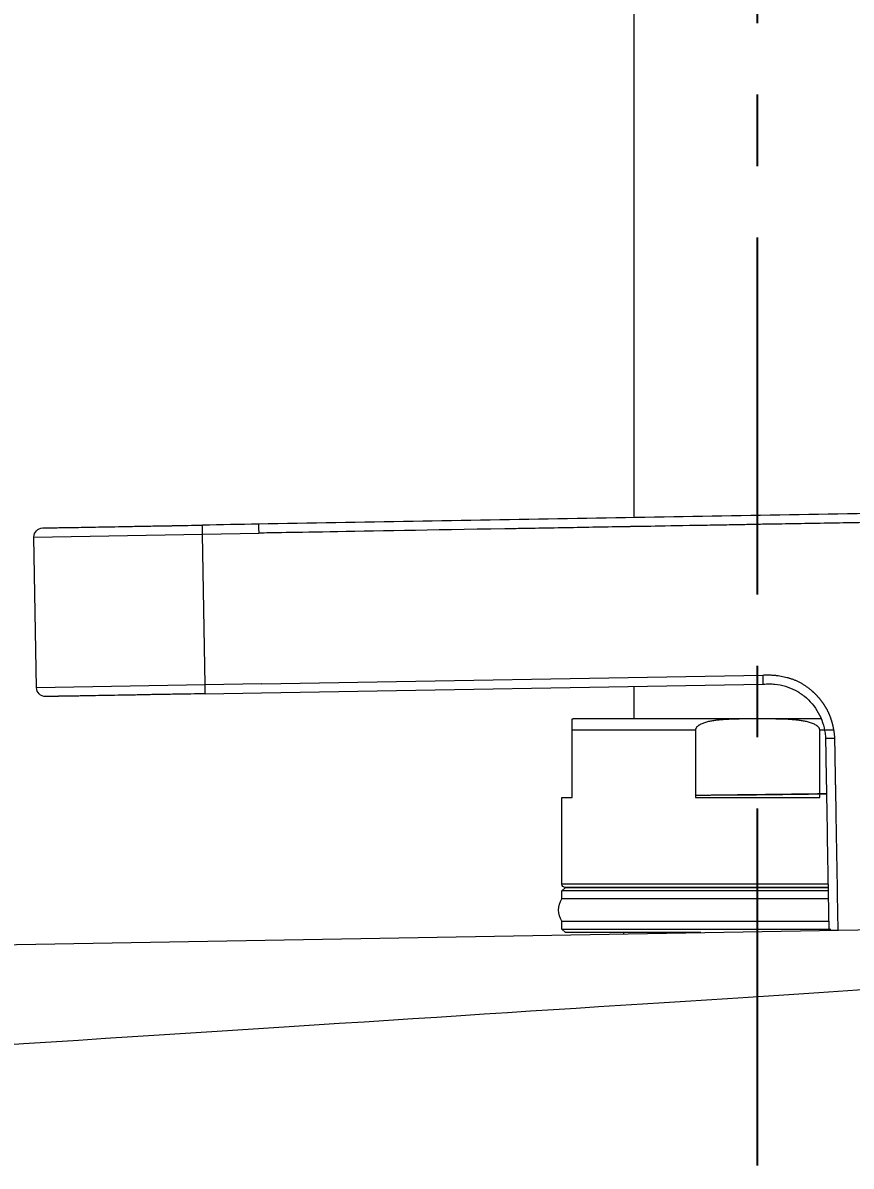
# Model space of a CAD drawing. Header units: millimetres. Extents: x 2433 to 4809, y -10272 to -6912.
# Drawn here: x 4270.7 to 4344.4, y -9118.4 to -9016.7 of the extents above; entities that cross this region are included whole.
import ezdxf

# ---------------------------------------------------------------- set-up
doc = ezdxf.new("R2010")
doc.units = ezdxf.units.MM
doc.linetypes.add('CENTERX2', pattern=[101.6, 63.5, -12.7, 12.7, -12.7])
doc.layers.add('CENTER', color=1, linetype='CENTERX2')
doc.layers.add('DIM', color=3, linetype='Continuous', lineweight=13)
doc.styles.add('ARIAL', font='arial.ttf')
doc.dimstyles.get("Standard").update_dxf_attribs({"dimtxt": 15, "dimasz": 15, "dimexe": 0.18, "dimexo": 0.0625, "dimgap": 4, "dimtad": 0, "dimtih": 1, "dimtoh": 1, "dimdec": 1, "dimdsep": 46, "dimtxsty": 'ARIAL', "dimcen": 0, "dimclrd": 3, "dimclre": 3, "dimclrt": 3, "dimadec": 0, "dimazin": 0, "dimtfac": 1, "dimtdec": 1, "dimtofl": 0, "dimtmove": 0, "dimatfit": 3, "dimfxl": 1, "dimtolj": 1, "dimtzin": 0, "dimarcsym": 0})

# ---------------------------------------------------------------- blocks, each defined once
blk = doc.blocks.new('*D41')
at = {"layer": 'Defpoints', "color": 0, "transparency": 16777216}
for p in [(4397.57, -8946.68), (4397.57, -8974.67), (4266.56, -9099.21)]:
    blk.add_point(p, dxfattribs=at)
at = {"layer": 'DIM', "color": 3, "lineweight": -2, "transparency": 16777216}
for p, q in [((4266.56, -8946.68), (4248.56, -8946.68)), ((4266.56, -9099.14), (4266.56, -8946.5)), ((4379.57, -8946.68), (4284.56, -8946.68)), ((4397.57, -8974.61), (4397.57, -8946.5))]:
    blk.add_line(p, q, dxfattribs=at)
at = {"layer": 'DIM', "color": 3, "transparency": 16777216}
for points in [[(4284.56, -8943.68), (4284.56, -8949.68), (4266.56, -8946.68)], [(4379.57, -8943.68), (4379.57, -8949.68), (4397.57, -8946.68)]]:
    blk.add_solid(points, dxfattribs=at)
at = {"layer": 'DIM', "color": 3, "transparency": 16777216, "insert": (4226.26, -8946.68), "char_height": 18, "attachment_point": 5, "style": 'ARIAL'}
blk.add_mtext('\\A1;131', dxfattribs=at)

msp = doc.modelspace()

# ---------------------------------------------------------------- linework, layer by layer
at = {"linetype": 'Continuous', "lineweight": 18, "extrusion": (-1, -2.22045e-16, 0)}
for p, q in [((4325.07, -8590.18), (4325.07, -9060.68)), ((4271.93, -9075.82), (4271.7, -9062.42)), ((4291.94, -9076.27), (4336.58, -9075.49)), ((4325.07, -9075.69), (4325.07, -9078.58)), ((4286.94, -9076.36), (4291.94, -9076.27)), ((4341.72, -9078.59), (4319.67, -9078.59)), ((4319.57, -9085.59), (4319.57, -9079.59)), ((4330.55, -9079.59), (4330.55, -9085.59)), ((4341.6, -9085.59), (4341.6, -9079.59)), ((4318.67, -9085.59), (4319.57, -9085.59)), ((4318.67, -9093.29), (4318.67, -9085.59)), ((4330.55, -9085.59), (4341.6, -9085.59)), ((4318.67, -9093.89), (4318.97, -9093.59)), ((4342.35, -9093.89), (4318.67, -9093.89)), ((4318.67, -9094.59), (4318.67, -9093.89)), ((4318.97, -9093.59), (4342.39, -9093.59)), ((4342.35, -9093.59), (4318.97, -9093.59)), ((4342.36, -9094.59), (4318.67, -9094.59)), ((4267.05, -9098.71), (4383.87, -9096.67)), ((4318.67, -9097.29), (4318.67, -9096.59)), ((4318.67, -9096.59), (4342.44, -9096.59)), ((4318.97, -9097.59), (4318.67, -9097.29)), ((4318.67, -9097.29), (4342.6, -9097.29)), ((4331.03, -9097.59), (4318.97, -9097.59)), ((4324.17, -9097.71), (4324.17, -9097.59))]:
    msp.add_line(p, q, dxfattribs=at)
at = {"linetype": 'Continuous', "lineweight": 13, "extrusion": (-1, -2.22045e-16, 0)}
for p, q in [((4286.7, -9062.16), (4286.68, -9061.36)), ((4271.7, -9062.42), (4286.7, -9062.16)), ((4286.7, -9062.16), (4291.7, -9062.07)), ((4286.93, -9075.56), (4286.7, -9062.16)), ((4291.93, -9075.47), (4336.56, -9074.69)), ((4286.93, -9075.56), (4271.93, -9075.82)), ((4291.93, -9075.47), (4286.93, -9075.56)), ((4286.94, -9076.36), (4286.93, -9075.56)), ((4330.55, -9079.59), (4319.57, -9079.59)), ((4342.89, -9079.59), (4341.6, -9079.59)), ((4342.34, -9093.29), (4318.67, -9093.29))]:
    msp.add_line(p, q, dxfattribs=at)
at = {"linetype": 'Continuous', "lineweight": 18, "extrusion": (0, 0, -1)}
for centre, radius, start, end in [((-4272.5, -9062.41), 0.8, 359, 89), ((-4272.73, -9075.8), 0.8, 269, 359), ((-4319.67, -9079.59), 1, 84.2608, 90), ((-4318.97, -9093.29), 0.3, 270, 0), ((-4320.19, -9095.59), 1.82, 326.6015, 33.3985)]:
    msp.add_arc(centre, radius, start, end, dxfattribs=at)
at = {"linetype": 'Continuous', "lineweight": 18}
for points, degree, knots in [([(4356.76, -9060.13), (4356.68, -9060.14), (4356.44, -9060.14), (4355.93, -9060.15), (4355.22, -9060.16), (4354.36, -9060.18), (4352.65, -9060.21), (4350.07, -9060.25), (4343.2, -9060.37), (4332.9, -9060.55), (4314.58, -9060.87), (4300.84, -9061.11), (4291.68, -9061.27)], 3, [0, 0, 0, 0, 0.003853, 0.01045, 0.023644, 0.036838, 0.050032, 0.102808, 0.155584, 0.366688, 0.577792, 1, 1, 1, 1]), ([(4272.48, -9061.61), (4272.48, -9061.61), (4272.51, -9061.61), (4272.6, -9061.6), (4272.66, -9061.6), (4272.69, -9061.6), (4272.7, -9061.6), (4272.71, -9061.6), (4272.72, -9061.6), (4272.81, -9061.6), (4272.96, -9061.6), (4273.2, -9061.59), (4273.34, -9061.59), (4273.41, -9061.59), (4273.44, -9061.59), (4273.46, -9061.59), (4273.47, -9061.59), (4273.66, -9061.59), (4273.96, -9061.58), (4274.36, -9061.57), (4274.57, -9061.57), (4274.67, -9061.57), (4274.73, -9061.57), (4274.77, -9061.57), (4275.34, -9061.56), (4275.95, -9061.55), (4276.99, -9061.53), (4277.53, -9061.52), (4278.21, -9061.51), (4278.56, -9061.5), (4278.71, -9061.5), (4278.81, -9061.5), (4278.86, -9061.5), (4279.31, -9061.49), (4279.93, -9061.48), (4280.69, -9061.46), (4281.07, -9061.46), (4281.26, -9061.45), (4281.35, -9061.45), (4281.4, -9061.45), (4281.43, -9061.45), (4281.88, -9061.44), (4282.54, -9061.43), (4283.31, -9061.42), (4283.7, -9061.41), (4283.9, -9061.41), (4283.99, -9061.41), (4284.04, -9061.4), (4284.07, -9061.4), (4284.95, -9061.39), (4285.81, -9061.37), (4286.68, -9061.36)], 3, [0, 0, 0, 0, 0.0625, 0.09375, 0.109375, 0.117187, 0.121094, 0.121094, 0.125, 0.125, 0.1875, 0.21875, 0.234375, 0.242187, 0.246094, 0.246094, 0.25, 0.25, 0.3125, 0.34375, 0.359375, 0.367187, 0.367187, 0.375, 0.375, 0.5, 0.5, 0.5625, 0.59375, 0.609375, 0.617187, 0.617187, 0.625, 0.625, 0.6875, 0.71875, 0.734375, 0.742188, 0.746094, 0.746094, 0.75, 0.75, 0.8125, 0.84375, 0.859375, 0.867188, 0.871094, 0.871094, 0.875, 0.875, 1, 1, 1, 1]), ([(4336.56, -9074.69), (4337.85, -9074.63), (4339.99, -9075.31), (4340.85, -9076.05), (4341.27, -9076.41), (4341.63, -9076.85), (4342, -9077.32), (4342.27, -9077.83), (4342.54, -9078.37), (4342.7, -9078.98), (4342.86, -9079.59), (4342.92, -9080.3)], 2, [0, 0, 0, 0.25, 0.5, 0.5, 0.625, 0.625, 0.75, 0.75, 0.875, 0.875, 1, 1, 1]), ([(4336.58, -9075.49), (4336.67, -9075.49), (4336.83, -9075.49), (4336.97, -9075.48), (4337.03, -9075.48)], 3, [0, 0, 0, 0, 0.611865, 1, 1, 1, 1]), ([(4337.03, -9075.48), (4337.06, -9075.48), (4337.13, -9075.48), (4337.24, -9075.48), (4337.4, -9075.49), (4337.84, -9075.52), (4338.55, -9075.66), (4339.44, -9076.02), (4340.52, -9076.72), (4341.58, -9077.98), (4342.04, -9079.38), (4342.11, -9080.17), (4342.11, -9080.32)], 3, [0, 0, 0, 0, 0.011297, 0.026744, 0.042191, 0.073085, 0.196661, 0.320238, 0.443815, 0.690968, 0.938121, 1, 1, 1, 1]), ([(4286.94, -9076.36), (4286.51, -9076.36), (4285.86, -9076.38), (4285.11, -9076.39), (4284.73, -9076.4), (4284.55, -9076.4), (4284.47, -9076.4), (4284.41, -9076.4), (4284.39, -9076.4), (4283.91, -9076.41), (4283.24, -9076.42), (4282.47, -9076.43), (4282.09, -9076.44), (4281.91, -9076.44), (4281.83, -9076.45), (4281.77, -9076.45), (4281.75, -9076.45), (4281.27, -9076.46), (4280.62, -9076.47), (4279.89, -9076.48), (4279.53, -9076.49), (4279.38, -9076.49), (4279.28, -9076.49), (4279.23, -9076.49), (4278.36, -9076.51), (4277.6, -9076.52), (4276.56, -9076.54), (4276.07, -9076.55), (4275.55, -9076.56), (4275.3, -9076.56), (4275.2, -9076.56), (4275.13, -9076.56), (4275.09, -9076.56), (4274.8, -9076.57), (4274.44, -9076.57), (4274.07, -9076.58), (4273.9, -9076.58), (4273.82, -9076.59), (4273.79, -9076.59), (4273.77, -9076.59), (4273.75, -9076.59), (4273.57, -9076.59), (4273.35, -9076.59), (4273.15, -9076.6), (4273.06, -9076.6), (4273.02, -9076.6), (4273, -9076.6), (4272.99, -9076.6), (4272.99, -9076.6), (4272.83, -9076.6), (4272.75, -9076.6), (4272.75, -9076.6)], 3, [0, 0, 0, 0, 0.062509, 0.093763, 0.10939, 0.117204, 0.121111, 0.121111, 0.125018, 0.125018, 0.187527, 0.218781, 0.234408, 0.242222, 0.246129, 0.246129, 0.250035, 0.250035, 0.312544, 0.343799, 0.359426, 0.367239, 0.367239, 0.375053, 0.375053, 0.500071, 0.500071, 0.56258, 0.593834, 0.609461, 0.617275, 0.617275, 0.625088, 0.625088, 0.687597, 0.718852, 0.734479, 0.742292, 0.746199, 0.746199, 0.750106, 0.750106, 0.812615, 0.843869, 0.859496, 0.86731, 0.871217, 0.871217, 0.875124, 0.875124, 1, 1, 1, 1]), ([(4319.57, -9079.59), (4319.57, -9079.55), (4319.57, -9079.52), (4319.57, -9079.48), (4319.57, -9079.46), (4319.57, -9079.44), (4319.57, -9079.42), (4319.57, -9079.4), (4319.57, -9079.38), (4319.57, -9079.36), (4319.57, -9079.35), (4319.57, -9079.31), (4319.57, -9079.29), (4319.57, -9079.25), (4319.57, -9079.23), (4319.57, -9079.2), (4319.57, -9079.19), (4319.57, -9079.17), (4319.57, -9079.16), (4319.57, -9079.12), (4319.57, -9079.09), (4319.57, -9079.04), (4319.57, -9079.02), (4319.57, -9078.97), (4319.57, -9078.95), (4319.57, -9078.92), (4319.57, -9078.9), (4319.57, -9078.87), (4319.57, -9078.85), (4319.57, -9078.81), (4319.57, -9078.79), (4319.57, -9078.75), (4319.57, -9078.73), (4319.57, -9078.7), (4319.57, -9078.69), (4319.57, -9078.67), (4319.57, -9078.66), (4319.57, -9078.64), (4319.57, -9078.62), (4319.57, -9078.61), (4319.57, -9078.6), (4319.57, -9078.6), (4319.57, -9078.59), (4319.57, -9078.59), (4319.57, -9078.59), (4319.57, -9078.59)], 3, [0, 0, 0, 0, 0.015665, 0.015665, 0.023497, 0.023497, 0.031329, 0.031329, 0.039161, 0.039161, 0.046994, 0.046994, 0.062658, 0.062658, 0.078323, 0.078323, 0.086155, 0.086155, 0.093987, 0.093987, 0.125316, 0.125316, 0.156645, 0.156645, 0.187974, 0.187974, 0.219304, 0.219304, 0.250633, 0.250633, 0.313291, 0.313291, 0.375949, 0.375949, 0.438607, 0.438607, 0.501265, 0.501265, 0.626582, 0.626582, 0.751898, 0.751898, 0.877214, 0.877214, 1, 1, 1, 1]), ([(4341.6, -9079.59), (4341.6, -9079.55), (4341.59, -9079.52), (4341.58, -9079.48), (4341.57, -9079.46), (4341.56, -9079.44), (4341.55, -9079.42), (4341.54, -9079.4), (4341.53, -9079.38), (4341.51, -9079.36), (4341.5, -9079.35), (4341.47, -9079.31), (4341.45, -9079.29), (4341.41, -9079.25), (4341.38, -9079.23), (4341.35, -9079.2), (4341.33, -9079.19), (4341.31, -9079.17), (4341.3, -9079.16), (4341.23, -9079.12), (4341.18, -9079.09), (4341.07, -9079.04), (4341.01, -9079.02), (4340.9, -9078.97), (4340.84, -9078.95), (4340.72, -9078.92), (4340.66, -9078.9), (4340.54, -9078.87), (4340.49, -9078.85), (4340.31, -9078.81), (4340.19, -9078.79), (4339.95, -9078.75), (4339.83, -9078.73), (4339.59, -9078.7), (4339.47, -9078.69), (4339.23, -9078.67), (4339.11, -9078.66), (4338.74, -9078.63), (4338.5, -9078.62), (4338.01, -9078.61), (4337.77, -9078.6), (4337.28, -9078.6), (4337.04, -9078.59), (4336.56, -9078.59), (4336.31, -9078.59), (4335.83, -9078.59), (4335.58, -9078.59), (4335.1, -9078.59), (4334.85, -9078.6), (4334.37, -9078.6), (4334.12, -9078.61), (4333.64, -9078.62), (4333.4, -9078.64), (4333.03, -9078.66), (4332.91, -9078.67), (4332.67, -9078.69), (4332.55, -9078.7), (4332.31, -9078.73), (4332.19, -9078.75), (4331.95, -9078.79), (4331.83, -9078.81), (4331.65, -9078.85), (4331.59, -9078.87), (4331.47, -9078.9), (4331.41, -9078.92), (4331.3, -9078.96), (4331.24, -9078.98), (4331.13, -9079.02), (4331.07, -9079.04), (4330.99, -9079.08), (4330.96, -9079.1), (4330.91, -9079.13), (4330.88, -9079.14), (4330.83, -9079.18), (4330.81, -9079.19), (4330.76, -9079.23), (4330.74, -9079.25), (4330.69, -9079.29), (4330.67, -9079.31), (4330.64, -9079.35), (4330.63, -9079.36), (4330.61, -9079.38), (4330.6, -9079.41), (4330.58, -9079.44), (4330.58, -9079.46), (4330.57, -9079.47), (4330.57, -9079.48), (4330.56, -9079.49), (4330.55, -9079.52), (4330.55, -9079.55), (4330.55, -9079.59)], 3, [0, 0, 0, 0, 0.007812, 0.007812, 0.011719, 0.011719, 0.015625, 0.015625, 0.019531, 0.019531, 0.023437, 0.023437, 0.03125, 0.03125, 0.039062, 0.039062, 0.042969, 0.042969, 0.046875, 0.046875, 0.0625, 0.0625, 0.078125, 0.078125, 0.09375, 0.09375, 0.109375, 0.109375, 0.125, 0.125, 0.15625, 0.15625, 0.1875, 0.1875, 0.21875, 0.21875, 0.25, 0.25, 0.3125, 0.3125, 0.375, 0.375, 0.4375, 0.4375, 0.5, 0.5, 0.5625, 0.5625, 0.625, 0.625, 0.6875, 0.6875, 0.75, 0.75, 0.78125, 0.78125, 0.8125, 0.8125, 0.84375, 0.84375, 0.875, 0.875, 0.890625, 0.890625, 0.90625, 0.90625, 0.921875, 0.921875, 0.9375, 0.9375, 0.945312, 0.945312, 0.953125, 0.953125, 0.960937, 0.960937, 0.96875, 0.96875, 0.976562, 0.976562, 0.980469, 0.980469, 0.984375, 0.988281, 0.988281, 0.990234, 0.990234, 0.992188, 0.992188, 1, 1, 1, 1]), ([(4342.11, -9080.39), (4342.12, -9080.45), (4342.12, -9080.61), (4342.12, -9080.86), (4342.13, -9081.14), (4342.13, -9081.51), (4342.15, -9082.52), (4342.19, -9084.9), (4342.28, -9090.05), (4342.36, -9094.45), (4342.41, -9097.39)], 3, [0, 0, 0, 0, 0.011523, 0.027727, 0.043932, 0.060136, 0.092546, 0.222182, 0.481455, 1, 1, 1, 1]), ([(4342.41, -9097.39), (4342.41, -9097.39), (4342.44, -9097.39), (4342.69, -9097.39), (4343.02, -9097.38), (4343.21, -9097.38)], 3, [0, 0, 0, 0, 0.251052, 0.502105, 1, 1, 1, 1])]:
    msp.add_open_spline(points, degree=degree, knots=knots, dxfattribs=at)
for points, degree in [([(4291.68, -9061.27), (4290.02, -9061.3), (4288.35, -9061.33), (4286.68, -9061.36)], 3), ([(4342.11, -9080.32), (4342.11, -9080.35), (4342.11, -9080.37), (4342.11, -9080.39)], 3), ([(4281.68, -9202.75), (4267.8, -9107.7)], 1)]:
    msp.add_open_spline(points, degree=degree, dxfattribs=at)
at = {"linetype": 'Continuous', "lineweight": 13}
for points, knots in [([(4291.68, -9061.27), (4291.68, -9061.27), (4291.68, -9061.31), (4291.69, -9061.49), (4291.69, -9061.78), (4291.69, -9061.98), (4291.7, -9062.07)], [0, 0, 0, 0, 0.251186, 0.502371, 0.753557, 1, 1, 1, 1]), ([(4371.22, -9074.88), (4371.21, -9074.43), (4371.17, -9073.75), (4371.08, -9073.09), (4371, -9072.64), (4370.96, -9072.42), (4370.73, -9071.31), (4370.46, -9070.44), (4369.93, -9069.19), (4369.63, -9068.58), (4369.3, -9067.99), (4369.06, -9067.6), (4368.94, -9067.41), (4368.31, -9066.47), (4367.74, -9065.77), (4366.78, -9064.81), (4366.29, -9064.35), (4365.75, -9063.93), (4365.39, -9063.66), (4365.21, -9063.53), (4364.65, -9063.14), (4364.26, -9062.91), (4363.47, -9062.47), (4363.07, -9062.28), (4361.81, -9061.74), (4360.95, -9061.46), (4359.62, -9061.17), (4358.96, -9061.05), (4358.17, -9060.98), (4357.78, -9060.95), (4357.58, -9060.94), (4357.48, -9060.94), (4357.44, -9060.94), (4357.41, -9060.94), (4357.39, -9060.94), (4357.28, -9060.94), (4357.13, -9060.93), (4356.92, -9060.93), (4356.81, -9060.94), (4356.75, -9060.94), (4356.73, -9060.94), (4356.71, -9060.94), (4356.71, -9060.94), (4356.7, -9060.94), (4356.61, -9060.94), (4356.46, -9060.94), (4356.25, -9060.94), (4356.14, -9060.95), (4356.08, -9060.95), (4356.04, -9060.95), (4356.03, -9060.95), (4356.02, -9060.95), (4356.02, -9060.95), (4355.65, -9060.96), (4355.2, -9060.96), (4354.86, -9060.97), (4354.74, -9060.97), (4354.69, -9060.97), (4354.67, -9060.97), (4354.66, -9060.97), (4354.65, -9060.97), (4354.65, -9060.97), (4354.65, -9060.97), (4353.73, -9060.99), (4352.82, -9061.01), (4350.08, -9061.05), (4348.26, -9061.09), (4344.61, -9061.15), (4342.78, -9061.18), (4340.05, -9061.23), (4338.68, -9061.25), (4337.08, -9061.28), (4336.28, -9061.29), (4335.89, -9061.3), (4335.69, -9061.3), (4335.59, -9061.31), (4335.54, -9061.31), (4335.51, -9061.31), (4335.5, -9061.31), (4335.49, -9061.31), (4335.49, -9061.31), (4335.49, -9061.31), (4335.47, -9061.31), (4334.77, -9061.32), (4332.78, -9061.36), (4331.5, -9061.38), (4330.78, -9061.39), (4330.4, -9061.4), (4330.21, -9061.4), (4330.11, -9061.4), (4330.07, -9061.4), (4330.04, -9061.4), (4330.03, -9061.4), (4328.39, -9061.43), (4326.5, -9061.47), (4325.21, -9061.49), (4324.8, -9061.49), (4324.65, -9061.5), (4324.59, -9061.5), (4324.56, -9061.5), (4324.55, -9061.5), (4324.54, -9061.5), (4324.54, -9061.5), (4324.54, -9061.5), (4324.54, -9061.5), (4324.54, -9061.5), (4322.67, -9061.53), (4319.9, -9061.58), (4316.73, -9061.64), (4315.15, -9061.66), (4314.37, -9061.68), (4313.98, -9061.68), (4313.79, -9061.69), (4313.69, -9061.69), (4313.64, -9061.69), (4313.62, -9061.69), (4313.6, -9061.69), (4313.6, -9061.69), (4313.59, -9061.69), (4313.59, -9061.69), (4300.15, -9061.92), (4292.85, -9062.05), (4291.7, -9062.07)], [0, 0, 0, 0, 0.015625, 0.023437, 0.023437, 0.03125, 0.03125, 0.0625, 0.0625, 0.078125, 0.085937, 0.085937, 0.09375, 0.09375, 0.125, 0.125, 0.140625, 0.148437, 0.148437, 0.15625, 0.15625, 0.171875, 0.171875, 0.1875, 0.1875, 0.21875, 0.21875, 0.234375, 0.242187, 0.246094, 0.248047, 0.249023, 0.249512, 0.249512, 0.25, 0.25, 0.253906, 0.255859, 0.256836, 0.257324, 0.257568, 0.25769, 0.25769, 0.257812, 0.257812, 0.261719, 0.263672, 0.264648, 0.265137, 0.265381, 0.265503, 0.265503, 0.265625, 0.265625, 0.273437, 0.277344, 0.279297, 0.280273, 0.280762, 0.281006, 0.281128, 0.281128, 0.28125, 0.28125, 0.3125, 0.3125, 0.375, 0.375, 0.4375, 0.4375, 0.46875, 0.484375, 0.492187, 0.496094, 0.498047, 0.499023, 0.499512, 0.499756, 0.499878, 0.499939, 0.499939, 0.5, 0.5, 0.53125, 0.546875, 0.554687, 0.558594, 0.560547, 0.561523, 0.562012, 0.562256, 0.562256, 0.5625, 0.5625, 0.59375, 0.609375, 0.617187, 0.621094, 0.623047, 0.624023, 0.624512, 0.624756, 0.624878, 0.624939, 0.624939, 0.625, 0.625, 0.6875, 0.71875, 0.734375, 0.742187, 0.746094, 0.748047, 0.749023, 0.749512, 0.749756, 0.749878, 0.749939, 0.749939, 0.75, 0.75, 1, 1, 1, 1]), ([(4336.58, -9075.49), (4336.58, -9075.49), (4336.58, -9075.49), (4336.58, -9075.46), (4336.57, -9075.45), (4336.57, -9075.41), (4336.57, -9075.38), (4336.57, -9075.33), (4336.57, -9075.29), (4336.57, -9075.22), (4336.57, -9075.18), (4336.57, -9075.09), (4336.57, -9075.05), (4336.57, -9074.95), (4336.57, -9074.9), (4336.56, -9074.8), (4336.56, -9074.74), (4336.56, -9074.69)], [0, 0, 0, 0, 0.125, 0.125, 0.25, 0.25, 0.375, 0.375, 0.5, 0.5, 0.625, 0.625, 0.75, 0.75, 0.875, 0.875, 1, 1, 1, 1]), ([(4342.11, -9080.32), (4342.11, -9080.32), (4342.13, -9080.32), (4342.21, -9080.32), (4342.27, -9080.32), (4342.43, -9080.31), (4342.52, -9080.31), (4342.72, -9080.3), (4342.82, -9080.3), (4342.92, -9080.3)], [0, 0, 0, 0, 0.25, 0.25, 0.5, 0.5, 0.75, 0.75, 1, 1, 1, 1]), ([(4342.92, -9080.3), (4342.92, -9080.31), (4342.92, -9080.36), (4342.92, -9080.45), (4342.92, -9080.5), (4342.92, -9080.53), (4342.92, -9080.55), (4342.92, -9080.56), (4342.92, -9080.56), (4342.92, -9080.56), (4342.92, -9080.59), (4342.92, -9080.65), (4342.92, -9080.73), (4342.92, -9080.78), (4342.92, -9080.8), (4342.92, -9080.82), (4342.92, -9080.83), (4342.93, -9081.01), (4342.93, -9081.19), (4342.94, -9081.72), (4342.94, -9082.08), (4342.96, -9082.79), (4342.96, -9083.14), (4342.97, -9083.68), (4342.98, -9083.95), (4342.98, -9084.26), (4342.98, -9084.41), (4342.99, -9084.49), (4342.99, -9084.53), (4342.99, -9084.55), (4342.99, -9084.56), (4342.99, -9084.56), (4342.99, -9084.57), (4342.99, -9084.57), (4342.99, -9084.62), (4343, -9085.19), (4343.03, -9086.73), (4343.04, -9087.71), (4343.05, -9088.26), (4343.06, -9088.54), (4343.06, -9088.69), (4343.06, -9088.76), (4343.06, -9088.8), (4343.06, -9088.82), (4343.06, -9088.83), (4343.06, -9088.83), (4343.06, -9088.84), (4343.11, -9091.68), (4343.16, -9094.53), (4343.21, -9097.38)], [0, 0, 0, 0, 0.007812, 0.011719, 0.013672, 0.014648, 0.015137, 0.015381, 0.015381, 0.015625, 0.015625, 0.023437, 0.027344, 0.029297, 0.030273, 0.030273, 0.03125, 0.03125, 0.0625, 0.0625, 0.125, 0.125, 0.1875, 0.1875, 0.21875, 0.234375, 0.242187, 0.246094, 0.248047, 0.249023, 0.249512, 0.249756, 0.249756, 0.25, 0.25, 0.375, 0.4375, 0.46875, 0.484375, 0.492187, 0.496094, 0.498047, 0.499023, 0.499512, 0.499756, 0.499756, 0.5, 0.5, 1, 1, 1, 1]), ([(4268.28, -9107.63), (4294.85, -9105.92), (4317.78, -9104.45), (4346.69, -9102.59), (4355.41, -9102.02), (4367.12, -9101.27), (4370.81, -9101.03), (4375.12, -9100.76), (4375.96, -9100.7), (4377.21, -9100.62), (4377.63, -9100.6), (4378.45, -9100.54), (4378.86, -9100.52), (4379.68, -9100.46), (4380.08, -9100.44), (4380.87, -9100.39), (4381.26, -9100.36), (4382.41, -9100.29), (4383.15, -9100.24), (4383.87, -9100.19)], [0, 0, 0, 0, 0.5, 0.5, 0.75, 0.75, 0.875, 0.875, 0.90625, 0.90625, 0.921875, 0.921875, 0.9375, 0.9375, 0.953125, 0.953125, 0.96875, 0.96875, 1, 1, 1, 1])]:
    msp.add_open_spline(points, degree=3, knots=knots, dxfattribs=at)
at = {"linetype": 'Continuous', "lineweight": 18}
for points, weights, knots in [([(4342.2, -9085.26), (4339.26, -9085.3), (4336.07, -9085.34), (4333.22, -9085.37), (4330.54, -9085.41)], [0.961939838218, 0.961887431848, 1, 0.965745789466, 0.96232036856], [0, 0, 0, 0.526658, 0.526658, 1, 1, 1]), ([(4342.2, -9085.28), (4339.25, -9085.32), (4336.06, -9085.36), (4334.5, -9085.37), (4332.98, -9085.39)], [0.961940053539, 0.96183520011, 1, 0.981036387893, 0.971521445665], [0, 0, 0, 0.668053, 0.668053, 1, 1, 1])]:
    msp.add_rational_spline(points, weights, degree=2, knots=knots, dxfattribs=at)
at = {"layer": 'CENTER', "ltscale": 0.5}
msp.add_line((4336.07, -9118.32), (4336.07, -7876.88), dxfattribs=at)

# ---------------------------------------------------------------- dimensions: what is measured, and where the dimension line sits
at = {"layer": 'DIM', "color": 3}
dim = msp.add_linear_dim(base=(4397.57, -8946.68), p1=(4266.56, -9099.21), p2=(4397.57, -8974.67), dimstyle='Standard', override={"dimtxt": 18, "dimasz": 18, "dimgap": 5}, dxfattribs=at)
dim.commit()
dim.dimension.update_dxf_attribs({"geometry": '*D41', "text_midpoint": (4226.26, -8946.68), "dimtype": 160})

doc.saveas('drawing.dxf')
